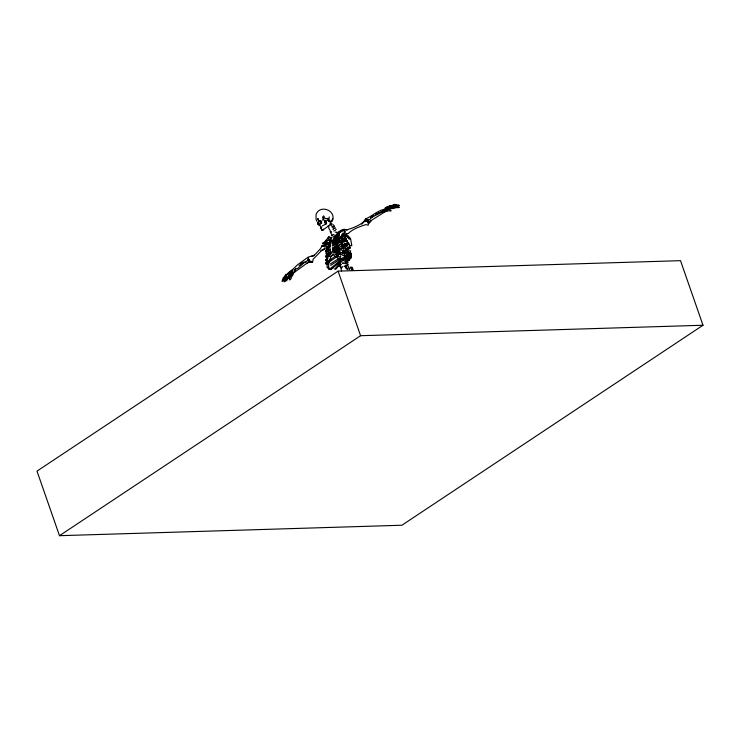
<?xml version="1.0" encoding="UTF-8"?>
<svg xmlns="http://www.w3.org/2000/svg" width="740" height="740" viewBox="0 0 740 740"><rect width="100%" height="100%" fill="white"/><g stroke="black" fill="none" stroke-linecap="round" stroke-linejoin="round"><path stroke-width="1.11" d="M339.54 249.648L339.401 251.489M341.149 264.448L340.52 264.791L340.789 267.427L341.797 267.963M345.275 235.597L345.525 236.837M390.757 205.85L394.439 204.684M321.289 228.429L321.308 227.8M281.986 281.311L283.328 277.555L284.521 277.454M342.935 260.61L341.085 261.535L341.325 262.145M284.252 281.024L286.177 275.641L290.099 272.061M345.552 259.657L351.038 255.587L351.186 253.246M327.136 219.91L329.402 221.297L329.476 220.002M347.791 258.76L347.745 259.49L345.58 260.637L345.404 261.747L345.497 260.341L347.449 263.079M350.964 256.049L350.815 258.343L348.549 260.471L350.964 256.049L346.857 255.337L344.701 255.911M291.366 274.818L291.209 273.717M320.947 226.773L321.484 229.853L322.455 230.362L330.105 224.729M290.339 276.353L290.524 275.789M317.525 222.786L318.144 224.46L318.163 223.295L318.144 224.46L319.273 225.543L319.476 224.96M341.436 267.658L342.722 266.567M289.183 275.465L289.303 274.179M326.22 246.855C326.312 245.957 325.073 243.34 327.034 244.367L324.546 245.365L325.082 244.071L327.071 242.766L329.568 243.654M291.19 273.985L291.236 274.734L292.726 275.03L294.011 272.403M323.445 229.15L322.455 230.362L322.881 229.465M286.112 279.803L287.101 277.13M342.148 237.512L338.522 239.362L342.666 237.253L332.177 243.377L332.686 243.589L332.297 241.388L337.116 237.938L334.156 240.389M333.389 228.956L333.583 227.837M349.502 250.823L350.714 250.823L350.122 252.072M339.605 266.4L340.752 263.949M337.32 233.72L337.153 234.58L337.755 234.589M284.003 281.885L284.733 277.361M332.51 219.697L332.704 218.735L332.075 220.825L332.51 219.697L330.539 222.12L329.393 221.371L331.502 220.992M290.219 276.242L289.368 279.887C290.737 280.358 292.679 275.891 290.432 276.575M331.557 231.648L330.752 232.878L332.454 235.597M289.932 272.718L290.922 270.822L292.726 270.146M326.349 254.125L326.183 252.886L326.349 254.125L330.66 251.276L330.752 252.618L330.493 251.128L330.725 251.859L325.415 256.392L326.803 258.047L325.85 255.975L326.599 256.549M347.005 244.478L348.808 243.293L348.078 242.433L347.115 242.692M328.847 218.448L329.254 216.913M290.866 275.141L291.199 273.948M394.189 204.989L395.031 204.425L398.675 205.887L397.722 206.543L395.289 205.748M336.256 241.277L336.043 242.026L337.255 243.34M287.471 277.62L288.748 277.907L290.441 275.641M285.594 276.797L285.187 278.027L284.04 278.212M329.975 241L331.104 238.53M330.466 224.535L330.539 222.758M395.364 206.266L396.279 206.553M335.47 241.388L335.692 240.759M339.012 254.255L339.327 253.413M328.671 262.33L329.124 261.174M338.578 239.908L338.985 238.9L338.374 237.929L336.987 237.771M291.532 276.936L292.596 275.474L292.55 274.207M349.696 268.981L350.871 266.964M338.439 249.657L334.785 252.793M327.922 260.387L325.674 263.459L326.34 264.504L328.135 262.894L327.579 262.543L326.969 267.297L328.403 267.362M332.575 248.242L340.816 241.684L345.025 240.241M287.139 278.98L286.722 279.887L288.618 277.694M395.669 205.332L398.471 205.063M307.794 259.731L307.414 260.545L308.488 259.472M337.274 249.25L338.587 246.475M327.626 267.76L327.829 267.334L328.588 269.24L330.512 269.647L333.342 267.621L330.734 269.369L329.06 268.75L329.901 268.907L336.719 263.468M367.641 220.742L368.631 219.373M331.289 235.755L334.027 234.376M317.987 223.23L318.561 221.066L319.079 222.278M329.115 219.096L328.329 219.216M338.504 248.113C339.864 246.836 337.68 248.261 337.829 246.059M341.88 244.293L342.435 243.21M337.421 237.873L337.274 236.162L336.349 236.227M338.319 250.425L339.188 248.797M331.631 255.383C329.679 259.472 327.099 264.513 329.522 268.907L330.734 269.369L341.112 261.516M285.76 279.84L284.53 281.672M332.787 240.685L339.161 232.499L335.285 236.967M336.182 243.599L336.793 242.535M331.335 252.839L329.226 256.429L329.309 254.44L328.505 255.309L330.651 252.664L328.505 255.309M384.689 210.299L385.3 209.383L384.846 209.994L385.818 210.826L386.53 210.327M337.893 244.45L336.709 246.466L332.676 249.593M340.012 251.535L339.568 252.275L340.104 253.737M323.417 218.874L322.668 220.122L324.055 219.715M336.885 235.81L339.41 232.767L337.764 234.386M327.663 262.987L326.803 264.365L325.961 263.098M295.704 268.629L294.196 272.098L291.255 271.904L292.661 269.508L297.489 264.809L307.47 257.65L308.506 257.548M325.156 246.836L322.242 245.652L320.318 248.89L313.853 255.763L311.91 256.197L314.371 255.235L308.192 257.104L307.933 257.714L310.06 261.766L312.668 262.2L313.048 259.305L321.678 250.462M341.464 267.408L340.909 268.213L341.575 270.914M320.115 224.026L321.327 223.212L320.614 221.26M284.789 281.505L289.618 274.447L290.265 273.837L288.859 275.632L291.033 273.365M342.38 246.179L342.777 245.615M341.639 246.3L342.148 245.384L341.677 244.08M340.271 256.873L340.825 256.438M330.096 242.951L331.15 241.536L330.012 242.97M395.465 206.553L397.139 206.46M325.618 242.739L327.459 240.879L327.2 240.269L326.118 241.323M330.799 241.342L328.754 243.691L331.418 240.731M339.938 254.088L340.465 253.7M343.508 234.33L344.239 234.515L343.619 234.275M339.299 234.099L338.522 234.996L339.29 234.488M290.709 271.858L291.273 271.201M332.195 252.229L334.073 251.276L332.464 251.461L334.628 251.693L334.138 251.572L334.674 252.812M332.047 243.775L335.71 239.39M326.516 257.344L327.977 255.689L327.422 255.707L327.728 256.993L326.756 259.24L327.996 258.242M330.78 241.804L330.382 240.99L330.567 242.535L328.8 243.784C325.452 246.346 331.761 242.822 330.262 244.653L326.442 247.243L326.71 248.085L330.632 246.263M334.101 245.458L336.2 243.09M340.992 258.704L340.372 259.389L340.428 261.507M337.57 267.186L335.84 269.157L334.637 269.082L339.891 263.403M386.955 209.152L388.842 207.57L388.13 207.783L389.971 208.005L390.137 207.496L389.212 207.764L392.718 206.275L390.859 207.635M386.863 210.604L371.98 219.965L369.473 221.945L369.454 222.833L371.175 220.548L368.132 223.295M332.417 240.5L334.276 238.456M338.365 266.613L339.836 265.022M389.157 207.589L387.584 208.967M392.006 206.525L396.085 205.683L394.328 204.999L388.916 206.562M292.874 272.857L290.894 274.429L290.7 275.761L289.035 275.521M342.768 250.823L343.702 249.843M345.515 265.493L344.609 266.687M339.272 235.376L338.476 236.19L337.792 235.81M341.797 236.115L340.446 237.503L343.203 236.254M349.215 259.389L349.308 260.415L347.291 259.046L344.812 258.889L344.572 257.724L346.274 257.871M393.736 204.86L394.873 204.305L394.92 204.795M327.376 261.747L325.674 263.459L330.808 259.435L328.93 260.748M325.942 223.924L326.146 222.823M337.893 264.319L340.992 261.396M343.647 255.763L344.766 254.717L344.544 253.191L342.278 252.497M289.349 272.052L291.153 270.96M326.303 251.276L325.942 251.609L325.693 250.601M340.557 266.113L339.901 266.613M395.253 206.173L394.235 206.506M348.392 233.359C353.11 228.771 359.751 226.634 365.838 224.59L368.233 225.219L368.511 222.981L367.539 221.565M331.631 237.503L328.865 240.676L329.994 241.49L331.113 241.268L330.651 241.545M340.742 255.115L350.029 248.233L350.048 246.975L349.373 246.827L350.029 248.233L349.474 248.159M305.601 261.387L297.795 268.315L294.705 269.526M340.483 260.351L336.395 263.847L340.622 260.258M384.93 209.022L384.809 209.947M299.016 265.54L303.428 262.321M328.31 254.431L331.011 252.164L329.106 253.561M339.179 238.585L340.89 237.198M326.479 259.12L325.591 260.027L326.146 261.091L327.579 259.786M327.099 260.351L326.571 260.776L325.914 259.583L327.237 258.991M350.529 258.575L351.204 255.957M326.803 249.732L330.299 246.993L330.234 246.022M344.137 256.919L350.131 252.488M340.557 240.759L342.037 239.612M373.746 215.479L370.832 217.708L372.969 215.858L369.51 219.928L367.059 219.919L368.77 219.456M328.116 257.002L328.671 256.567M340.132 253.691L350.048 246.975L347.596 248.214M309.468 259.425L307.618 260.064L306.443 261.803L300.986 263.653L303.567 262.2M333.472 252.146L336.515 249.833M338.356 255.698L328.56 262.423M339.225 239.927C338.05 241.703 331.039 244.542 332.75 246.05L332.214 245.726L340.169 240.944L335.655 243.96M367.586 220.835L366.3 220.538L366.402 218.522C370.916 216.718 377.539 210.826 383.755 209.392L384.948 210.012L385.087 211.742L382.016 211.64L383.986 211.612L382.21 210.946L382.959 211.363L375.754 214.35L381.257 211.825M326.275 252.664L330.105 249.806L330.308 248.668M330.086 264.032L339.05 258.408M383.579 211.242L371.323 217.579M345.192 256.253L344.516 256.752L345.728 256.438M332.5 242.544L341.408 236.661L342.241 234.247M333.009 249.713L341.806 243.525L337.125 246.559M330.688 256.595L334.091 254.153M328.329 246.688L329.874 245.588M328.717 260.868L334.656 256.641M332.482 227.069L334.304 225.774L333.296 224.756M291.181 273.661L291.838 271.682L291.301 272.486L292.245 271.839M347.68 245.569L344.683 245.883L342.99 247.068L342.565 246.55M338.707 251.082L347.106 245.634M345.848 252.266L344.858 252.941M335.091 238.928L336.053 238.363M329.291 254.921L330.965 253.811M330.697 265.41L339.706 259.453M347.291 260.351L346.218 260.952M338.088 271.136L37 471.121L59.487 535.695L401.913 525.234L703 325.249L680.513 260.665L338.088 271.136L360.574 335.71L703 325.249M346.57 266.123L347.106 265.762M59.487 535.695L360.574 335.71M330.651 249.833L325.942 251.609L330.022 249.362M310.097 262.247L308.608 262.08L310.097 262.247L307.304 262.867L307.868 262.543L295.871 271.266L294.113 270.285M336.654 232.915L341.149 230.297L344.248 229.308L344.442 229.798M395.835 207.681L393.504 208.477L392.293 207.635L393.125 208.199L392.774 208.597L390.683 208.421L388.491 209.735L386.039 208.588M332.926 248.418L336.867 245.967L332.427 248.261M282.495 281.098L284.909 277.861M398.055 205.924L398.925 205.396L398.398 205.248M332.824 229.28L334.184 228.484M330.207 222.805L332.315 220.89C336.737 210.512 320.087 204.083 316.082 214.35L316.054 219.373L316.914 221.353M336.145 254.921L336.136 254.097L339.225 252.368L336.376 254.125L336.358 254.939L337.098 255.346L340.187 253.82L337.098 255.346M346.681 268.694L348.975 267.445L347.893 265.9M336.136 254.097L339.077 252.497M346.07 263.348L348.198 262.2L347.273 260.628M346.135 257.613L347.578 256.836L346.764 255.3M346.283 255.319L347.717 254.56M344.535 250.61L345.969 249.861M343.869 251.332L346.015 250.203L346.792 250.601L347.199 251.535L345.025 252.682L345.09 253.802L344.341 251.979L345.7 253.496M344.368 253.94L346.496 252.83L347.3 253.404M391.627 205.59C389.684 205.877 383.117 207.552 385.438 210.641L387.233 210.817L386.363 209.096L387.066 210.946L391.118 210.909M342.305 245.07L347.106 243.553L341.954 244.727L346.283 243.996M343.416 246.957L335.525 250.675L335.979 252.941L338.698 251.313L335.979 252.941M342.343 233.34L345.229 232.684M337.81 248.03L347.791 242.572L348.734 243.589M386.141 207.589L387.122 207.126M344.368 253.293L347.439 252.673M343.517 229.798L344.276 229.465M333.74 231.028L335.451 230.316M324.074 242.877L323.389 243.164L328.958 236.865L330.808 237.512L331.104 238.16L325.767 241.434M385.031 208.023L389.656 206.072M344.285 230.344L339.216 232.49L340.881 231.611L332.704 237.151M387.122 207.552L388.176 207.135M324.573 249.177L320.929 250.601L325.119 249.103L325.165 248.02L324.046 248.492L323.796 249.602M289.358 273.615L290.21 273.291M340.039 240.814C341.177 239.048 349.974 238.41 344.905 238.659L346.486 239.076L346.061 238.169L343.064 238.03M333.157 250.444L338.032 248.002L332.593 250.62L335.109 249.907L333.167 250.731M345.95 248.52L343.693 248.881M289.997 271.441L285.659 275.132M324.092 243.146L324.61 242.97M326.386 220.825L325.045 221.26L325.128 223.295L324.573 220.585M345.645 230.112C352.518 228.336 359.548 225.441 365.014 220.946L361.601 224.054L365.865 218.966L365.209 220.983L365.31 220.067L365.773 221.556L365.273 219.197L366.596 218.726M326.442 247.243L326.858 248.168M322.279 225.885L326.627 223.711L326.109 221.195M331.946 226.967L334.036 226.44L335.183 227.633M335.211 232.268L336.349 231.999M337.986 254.856L336.043 254.181M294.566 272.366L295.242 271.746L294.437 270.868M342.195 257.899L343.906 257.779L345.081 258.5L345.127 260.147M345.45 241.536L341.177 242.951L341.038 241.619L345.654 240.5M343.055 263.107L342.389 263.236L344.137 262.968L345.386 263.893M325.989 250.194L328.643 249.713M341.464 235.773L342.62 235.57L344.914 236.985L343.776 236.273M341.233 248.52L341.889 248.409M330.262 224.664L331.724 224.424M398.666 207.579L395.965 207.644L395.225 206.996L395.854 207.431M291.468 270.535L292.282 270.414M337.792 233.748L338.31 233.572M340.345 257.224L337.616 256.604M330.382 224.331L331.104 224.562M347.3 244.45L348.929 244.237L349.733 245.625L348.929 244.237M336.543 236.319L337.227 236.236M330.799 242.396L322.64 242.961L322.409 243.738L325.711 244.746M346.69 250.12L343.73 251.064L343.989 251.785M341.815 250.601L343.961 250.795L344.414 252.368M347.31 247.215L348.947 247.058M326.377 248.141L328.754 248.686M343.369 255.235L342.675 255.272L344.886 255.661L345.034 257.622M342.01 234.728L344.442 234.765L343.471 234.284L343.887 234.663M344.063 266.271L345.691 266.474L346.292 268.592M335.054 228.651L336.247 229.483M346.357 241.36L347.476 241.37L346.681 240.26L347.476 241.37M327.903 218.429L325.175 218.633L323.667 215.766M322.242 245.652L323.63 245.736L322.242 245.652L322.409 246.494L322.094 246.013M347.513 253.552L348.457 253.607M341.519 246.244L342.518 246.328M345.784 251.396L348.743 251.739M339.799 249.796L338.883 249.408M349.077 256.743L346.949 256.438L350.751 257.261M343.305 248.594L342.463 248.529M348.29 252.803L350.991 253.274M342.463 250.536L343.961 250.795L343.12 250.897M343.36 260.249C338.855 260.045 335.895 256.567 332.667 254.005L333.416 254.199M286.352 276.066L286.824 276.159M346.126 250.351L348.632 250.842M351.611 267.205L352.342 267.371L353.211 270.045M396.131 206.599L395.049 206.34L392.607 208.097L390.082 208.162L388.241 209.522L387.344 209.115M321.761 221.186L319.393 220.566L319.921 220.779M338.874 235.487L340.132 236.375M340.123 237.253L341.519 238.225M398.795 205.868L399.609 205.628L399.064 205.304M390.951 210.179L389.018 209.401M343.637 260.61L344.137 260.785M347.578 253.681L349.502 254.357M330.077 223.249L332.269 224.063M318.135 223.619L318.959 223.933M341.001 258.5L343.138 259.407L345.339 258.649L343.221 259.518C345.848 258.223 350.603 255.827 350.797 253.496L351.038 255.587M347.125 257.946L348.771 258.667M331.206 225.598L332.001 225.959M395.502 204.888L396.242 205.239M337.56 233.535L338.901 234.506L337.292 235.255L337.329 236.143M329.402 221.297L328.116 220.622L328.643 220.076L328.486 220.918L328.005 219.799M321.78 227.513L320.966 227.088L320.855 228.114L320.735 227.189M348.808 268.842L349.696 269.323M344.664 245.726L346.07 247.142M334.156 238.798L335.646 239.834M345.45 248.02L346.681 249.482M346.144 268.352L347.902 269.675M286.741 274.753L285.418 274.947L283.642 277.805M330.41 239.889L330.983 240.352M337.662 245.384L337.033 244.071M317.553 218.707L318.459 219.493L318.043 218.79L318.672 221.612M346.413 235.968L349.4 239.14L346.866 236.291M343.166 234.848L345.016 236.541L343.443 234.959C346.662 237.411 347.522 246.531 351.824 245.671L350.612 238.752L347.865 235.672M345.626 263.052L347.143 264.504M397.704 206.793L399.267 207.45L398.425 207.552M288.258 277.204L288.748 277.907M368.011 221.76L369.177 223.018L368.918 221.852M295.019 270.748L295.473 271.247M345.349 231.676L344.368 230.751L341.917 230.362L344.248 229.308L342.685 229.798L346.228 229.456L347.005 230.159M348.059 236.254L350.409 238.964M342.093 239.427L342.824 240.26M321.132 222.352L321.724 223.138L320.068 220.825L320.772 221.843M344.516 243.858L345.164 244.783M346.172 235.117L347.522 237.05L346.588 235.052M320.068 220.825L321.623 223.027M339.549 239.825L340.012 240.556M320.605 227.078L319.578 223.813M334.045 238.345L335.035 239.029L335.646 241.277M330.928 232.11L330.29 231.962L330.123 230.306L328.745 228.216L328.893 226.496L328.042 226.079M330.373 223.989L330.641 224.72M295.158 270.424L295.482 271.256M340.206 256.105L340.446 256.623M331.021 239.704L331.243 240.204M340.539 241.508L341.251 243.127M324.768 220.724L325.554 222.777L324.721 220.807M323.195 217.181L323.778 218.744M308.062 260.314L308.432 261.322M340.493 264.014L340.687 264.587M340.345 258.649L340.576 259.324M343.064 250.721L343.203 251.239M322.742 216.691L323.093 218.689M348.105 264.143L348.198 264.874L346.024 266.058L345.848 267.63L345.682 266.067M338.457 237.114L338.559 238.039M345.182 261.063L345.367 263.079M286.759 279.868L286.833 280.71L285.908 280.608L286.13 279.785L286.204 280.627M344.498 231.13L344.627 233.091M328.024 243.895L328.07 245.134M384.3 210.206L384.245 211.103L384.3 210.206M340.456 253.191L340.853 252.368L340.456 253.191M347.92 233.581L345.58 234.192L347.92 233.581M328.403 237.669L327.922 238.539L328.958 236.865L328.32 237.753M292.328 269.924L291.884 270.516L292.661 269.508L292.328 269.924M340.178 231.981L339.614 232.49L340.872 231.398L340.178 231.981M286.269 279.406L285.511 280.016L286.269 279.406M334.896 237.105L334.258 237.531L334.896 237.105M336.968 240.75L336.321 241.175L336.968 240.75M343.443 238.724L341.843 239.612L344.748 238.521L343.443 238.724M322.714 230.196L321.66 229.613L322.714 230.196M310.8 261.655L309.477 260.915L310.8 261.655M312.132 262.386L311.124 261.34L312.132 262.386M368.039 222.472L366.994 220.946L368.039 222.472M351.972 269.786L351.352 267.769L351.944 269.776M349.308 260.415L349.077 259.398L349.308 260.415"/></g></svg>
